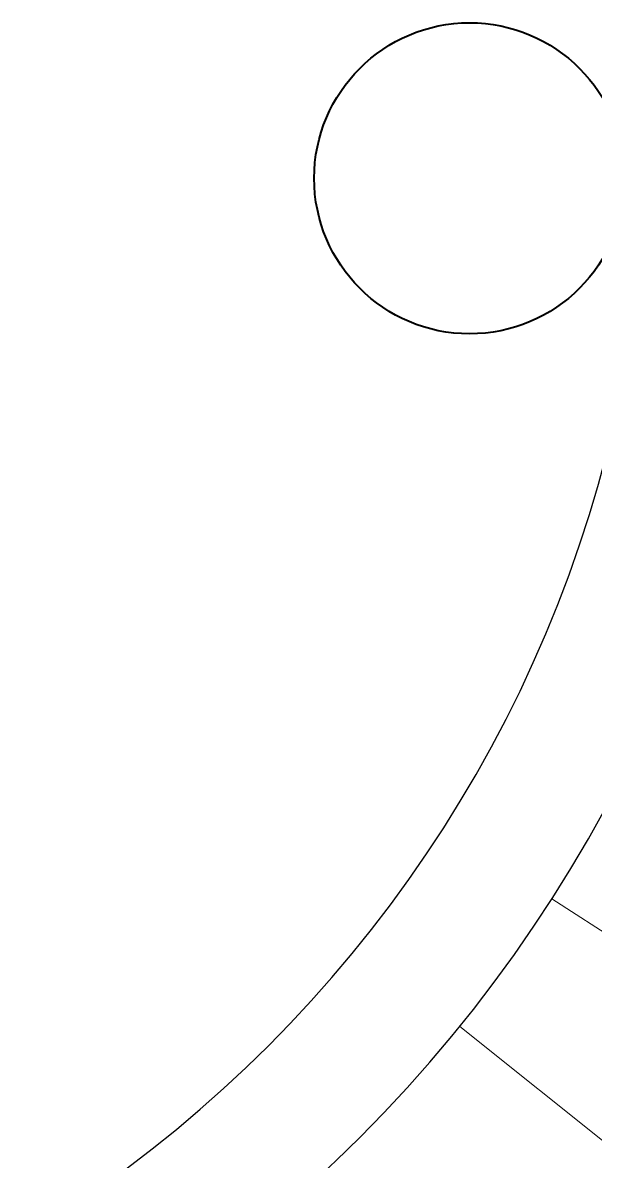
# Model space of a CAD drawing. Header units: inches. Extents: x 13 to 261, y -112 to -47.
# Drawn here: x 28.938 to 31.148, y -95.808 to -91.416 of the extents above; entities that cross this region are included whole.
import ezdxf

# ---------------------------------------------------------------- set-up
doc = ezdxf.new("R2010")
doc.units = ezdxf.units.IN
doc.header["$MEASUREMENT"] = 0
doc.linetypes.add('ACAD_ISO04W100', pattern=[30, 24, -3, 0, -3])
for name, color, linetype, lineweight in [('COLUMNAS', 20, 'Continuous', 40), ('EJES', 1, 'ACAD_ISO04W100', 13), ('RAMPAS', 50, 'Continuous', 25)]:
    doc.layers.add(name, color=color, linetype=linetype, lineweight=lineweight)

msp = doc.modelspace()

# ---------------------------------------------------------------- linework, layer by layer
at = {"layer": 'COLUMNAS'}
msp.add_circle((30.6629, -92.0164), 0.6, dxfattribs=at)
at = {"layer": 'EJES'}
for p, q in [((30.9805, -94.7959), (31.4588, -95.1036)), ((30.6251, -95.288), (31.2336, -95.7748))]:
    msp.add_line(p, q, dxfattribs=at)
at = {"layer": 'RAMPAS'}
for radius in [5.5, 5, 9, 9.5]:
    msp.add_arc((26.3507, -91.8268), radius, 270, 0, dxfattribs=at)

doc.saveas('drawing.dxf')
